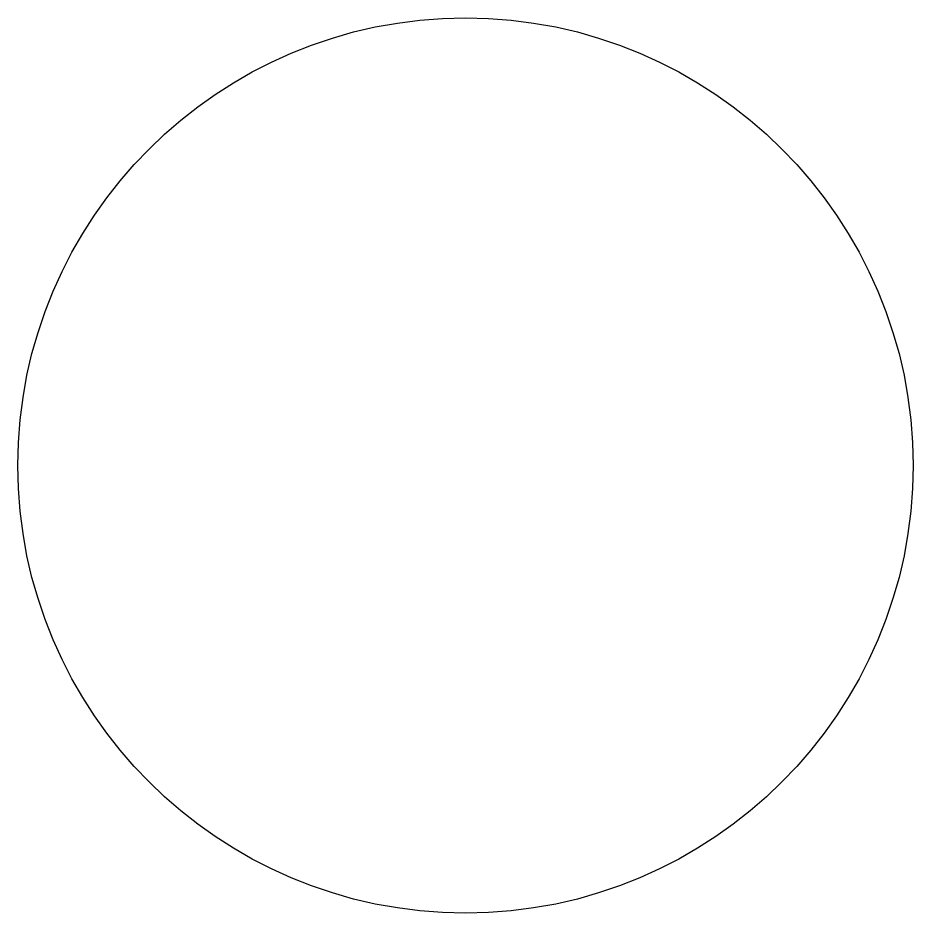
# Model space of a CAD drawing. Header units: feet. Extents: x -10 to 10, y -10 to 10.
import ezdxf

# ---------------------------------------------------------------- set-up
doc = ezdxf.new("R2010")
doc.units = ezdxf.units.FT

msp = doc.modelspace()

# ---------------------------------------------------------------- linework, layer by layer
msp.add_circle((0, 0), 10)

doc.saveas('drawing.dxf')
